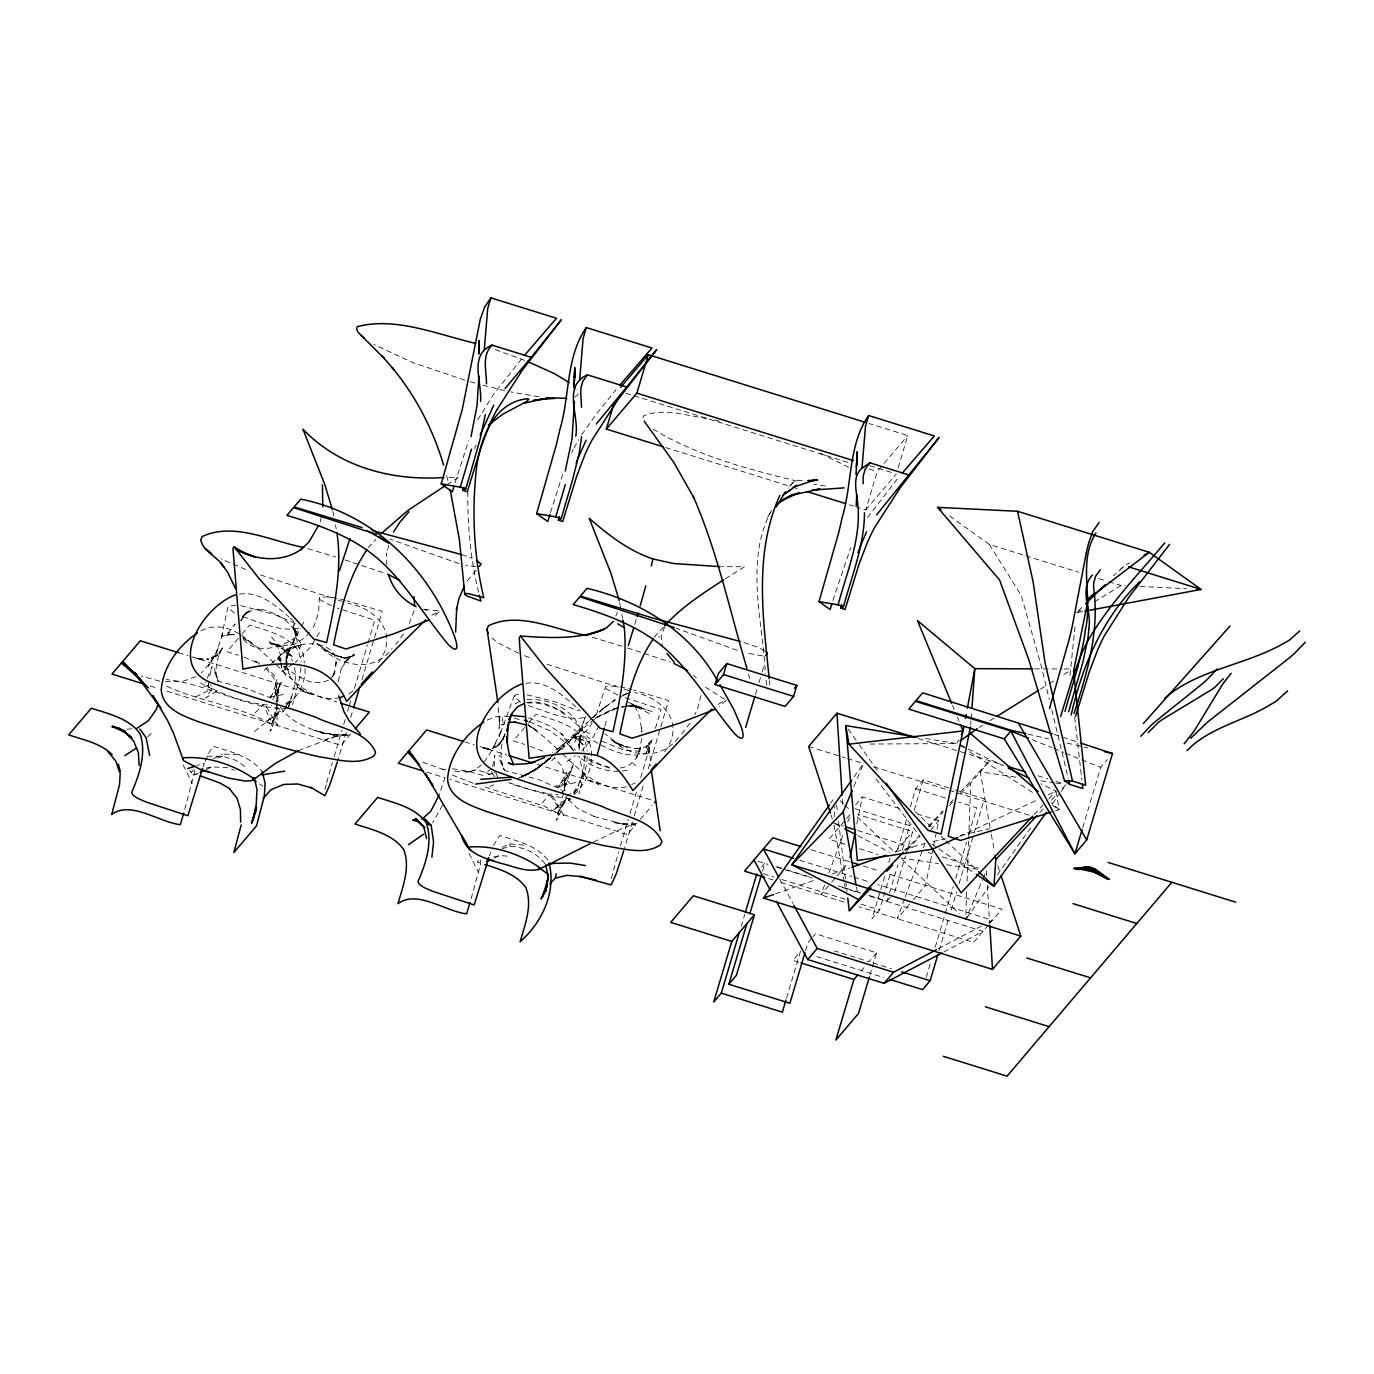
<?xml version="1.0" encoding="UTF-8"?>
<svg xmlns="http://www.w3.org/2000/svg" width="1374" height="1374" viewBox="0 0 1374 1374"><rect width="100%" height="100%" fill="white"/><g stroke="black" fill="none" stroke-linecap="round" stroke-linejoin="round"><path stroke-width="0.75" stroke-dasharray="5 3.75" d="M467.813 491.755C467.435 525.847 470.715 560.163 478.839 593.31M494.211 766.452L494.812 755.339L492.218 768.787M579.141 750.067L579.364 739.04L579.141 747.456L580.017 736.052L579.175 745L580.652 735.038L579.072 745.172L581.047 735.296L578.712 745.962L585.032 716.249L584.757 717.486C565.538 721.333 545.736 711.028 527.564 705.343M966.695 891.846L965.647 919.601L982.221 880.425M967.09 881.181L968.618 840.613M968.704 838.484L970.783 782.974L989.658 760.784L960.409 792.008M345.321 600.335L329.588 596.711L319.369 597.398L318.648 612.323L314.182 625.702L310.696 630.477M286.462 660.86L286.908 652.495L287.08 670.22L286.531 665.84L290.412 677.76L289.45 676.128L298.089 686.88L304.564 691.448L296.492 686.708L312.31 694.729L302.555 691.311M208.573 682.655L208.35 686.76C227.895 696.824 249.742 703.9 271.743 705.343M277.788 701.667L278.596 688.477L275.693 677.227L267.844 668.571M300.906 667.489L300.442 675.029L292.645 704.69M564.096 790.857L564.903 777.65L562 766.4L554.151 757.744M587.196 756.662L586.732 764.219L578.935 793.863M834.104 816.877L834.825 806.59M970.679 724.819L970.989 720.663M971.143 718.585L971.761 710.255M584.929 755.202L583.813 768.633L579.811 783.008L584.5 770.797L578.265 784.812L570.983 797.04M285.826 667.644L288.214 649.026L285.414 664.346M1069.985 675.338L1075.413 623.143M700.929 695.57L697.563 709.001L694.797 714.686M208.728 683.153L208.35 686.76L206.134 684.922L205.482 682.139M194.919 770.591L183.721 813.271M641.503 738.491L640.25 748.177L636.299 758.122L640.971 745.859C639.305 757.692 630.031 768.564 617.39 768.066M338.244 681.556L341.697 666.905L341.181 668.296L350.13 656.738L343.466 663.711L354.406 654.093L345.681 659.056L354.732 655.278L343.878 658.043L347.605 657.648L334.432 655.295L344.513 658.077L337.317 656.068L322.77 648.356L332.525 654.333L317.033 643.53C336.304 665.119 372.388 675.287 392.174 648.442M579.622 740.174L580.206 736.086L589.137 727.997L593.963 719.323M235.95 605.11L228.067 606.381L220.905 639.614L223.292 631.662L216.353 652.856L218.5 647.618L208.23 666.321L216.92 651.911L211.579 661.306L201.274 672.985M276.157 702.835L279.901 683.977L277.462 692.565L280.365 683.033L277.17 691.174L281.55 682.157L273.014 699.435L275.212 701.272M276.947 703.385L275.023 715.064L277.393 703.591M334.93 671.628L332.748 676.54L334.93 671.628L333.367 676.695L336.098 662.405L335.909 666.287C338.76 643.187 309.116 640.026 293.349 647.206L301.438 644.938L282.992 652.186L293.212 646.433L280.485 655.123L281.103 661.014M238.097 754.618L222.811 754.068L222.365 756.25L215.151 759.049M856.844 824.057L862.357 796.937L902.546 809.458M933.186 847.827L925.561 885.371L913.418 899.644M933.616 845.749L936.587 831.15M937.016 829.054L938.7 820.725L918.622 814.456M209.672 676.077L212.163 666.613L206.289 680.491M320.211 521.828L321.756 514.718M388.705 545.203L386.592 554.753L386.558 553.619L386.764 564.817M277.325 703.746L269.991 731.329L271.88 729.113L276.397 713.501L271.365 724.029L272.705 726.726M563.615 792.918L556.298 820.501L558.188 818.286L564.474 801.059L557.672 813.219L558.995 815.916M285.397 664.535L290.034 647.274L286.977 657.596L298.742 627.076M491.789 771.312L492.442 774.094L494.64 775.932L494.468 772.136M518.479 694.265L515.851 694.712L514.082 696.79L520.746 702.269M324.985 789.483L326.256 784.314M471.145 898.665L480.694 864.057L480.522 858.733L477.156 862.082L482.875 863.868M611.275 878.673L618.644 851.828M604.869 726.142L607.016 718.362M326.668 782.579L332.336 762.656M241.446 620.67L243.576 615.689L240.553 620.773M334.105 756.627L342.006 730.109M343.706 724.424L345.389 718.739M347.656 711.165L348.79 707.387M349.357 705.48L351.04 699.813M354.423 688.443L367.408 644.887M367.974 642.98L374.758 620.258L337.248 608.047M346.162 732.582L337.3 762.089M350.679 717.434L352.379 711.749M361.98 679.563L382.298 611.378L347.141 600.833M445.107 777.306L438.907 795.494M615.896 685.901L605.659 686.571L595.887 715.871M620.395 845.8L628.313 819.282M629.996 813.614L636.78 790.874M640.731 777.615L653.148 735.949M655.415 728.375L661.049 709.448L623.556 697.236M632.469 821.772L623.607 851.262M634.17 816.087L643.753 783.884M648.27 768.736L668.606 700.568L633.431 690.006M755.425 694.54L756.971 689.353M759.032 682.431L761.093 675.51M762.123 672.041L764.184 665.119M741.153 926.471L744.76 914.345M855.555 506.697L865.775 509.874L877.213 471.488L882.761 464.962M762.553 871.116L764.957 863.044L761.179 867.475M898.132 467.881L907.767 435.558L868.952 423.467M786.563 998.022L800.424 951.547L792.867 960.426L798.981 962.332M805.559 950.756L807.964 942.667L811.742 938.236M884.667 876.423L872.009 918.845L879.566 909.966L891.005 871.597M888.875 862.288L890.077 858.252M897.634 849.372L906.668 819.059M910.275 806.95L915.702 788.762L923.242 779.882L951.753 788.762M868.78 895.384L887.106 901.086L888.909 895.024M889.528 893.014L897.943 864.727M902.168 850.592L910 824.331M914.208 810.179L923.242 779.882M869.965 975.042L871.769 968.979M872.37 966.952L876.595 952.817L815.521 933.788L812.996 936.742M894.663 892.207L905.5 855.847M906.101 853.821L912.731 831.596L857.754 814.49M926.179 977.481L930.404 963.346M935.213 947.184L953.281 886.574M955.686 878.501L966.54 842.125M968.945 834.052L976.777 807.792L958.451 802.072M939.146 950.413L948.18 920.116M951.203 910.017L956.613 891.829M959.035 883.757L973.479 835.272M974.08 833.245L984.316 798.912L953.779 789.397M1082.712 827.68L1100.694 767.362L1107.255 759.667M634.771 624.363L636.54 618.472M455.069 482.772L468.603 440.711M550.493 512.502L563.34 472.398M832.85 600.455L850.764 547.556M527.771 703.041C552.331 701.204 574.074 718.396 587.78 737.357C604.749 747.696 626.321 760.183 646.536 752.866L649.421 743.368L648.992 754.429L649.284 745.704L650.795 765.885M288.643 706.7C292.696 692.822 298.828 677.296 293.04 663.092M288.66 706.665L291.82 696.532L284.658 707.971M646.536 752.866L649.954 741.926L645.986 748.195L650.967 740.878L646.312 746.202L647.102 745.653C644.732 749.294 619.537 748.83 641.606 748.349L633.689 748.572M414.175 610.623L408.507 625.514M802.193 480.419L795.254 480.23L788.023 488.234M203.129 766.658L204.314 763.223L196.929 765.593M489.436 855.847L490.604 852.412M824.537 885.028L820.896 894.903L830.343 883.791M828.9 873.177L843.464 833.692M847.827 821.858L850.008 815.933M904.521 898.939L897.256 918.674L912.078 901.224M905.26 896.964L922.727 849.579M923.448 847.603L924.908 843.67M234.611 625.325L235.126 623.933L226.178 635.492L229.75 632.315L221.592 636.935L232.429 634.17L228.719 634.582L235.212 635.097L231.794 634.153L237.187 635.664M514.374 695.553L499.157 736.67L501.51 729.852L493.026 748.315L496.272 742.475C489.196 754.532 481.999 770.78 466.112 772.291L475.421 770.093L472.965 770.711M664.741 626.681L661.1 636.145L662.337 645.557M566.14 783.06L562.172 793.245L574.04 763.291L565.023 780.346L571.069 771.123L559.304 788.624L561.519 790.462M474.562 448.663L475.988 445.073M574.727 742.338L585.736 716.301M205.035 761.454L209.569 751.509L213.502 746.271C230.815 751.99 250.892 756.129 262.211 771.793M293.194 626.269L294.397 623.367L295.822 637.089L299.412 648.288L301.782 644.011L295.822 637.089L293.194 626.269L297.213 635.458C290.91 620.962 275.229 612.031 260.167 609.129L261.575 609.335L255.444 609.386L244.503 613.336L251.064 610.039L242.099 616.771L246.959 611.911L241.463 619.279M853.889 786.495L863.027 764.94M983.063 878.467L986.377 870.618L986.772 876.921M615.844 615.93L617.39 612.357M771.501 510.218C744.605 560.609 762.656 620.241 765.455 674.05M270.901 697.906L276.569 682.947L275.916 693.647L275.435 689.404L277.685 701.118M378.348 662.611C399.439 634.908 377.524 608.888 348.343 603.375M664.638 751.784C685.729 724.098 663.831 698.078 634.633 692.548M571.55 452.836L573.181 449.521M288.54 651.74L300.528 628.176M442.497 805.181L432.707 822.768M598.978 725.609L593.602 736.361L581.906 751.028M870.086 744.038L956.768 743.574L958.571 739.968M493.472 845.336L499.793 835.444C517.105 841.163 537.2 845.302 548.501 860.966M301.473 626.407L304.307 621.048M477.74 419.791L493.232 394.767L523.133 356.982M574.057 447.89L578.66 439.697M574.057 794.516C588.656 781.669 595.131 760.904 589.463 742.149L583.28 735.863L570.966 737.117L589.463 742.149L573.611 736.464L583.229 744.553L573.645 735.21L581.923 743.729L583.933 751.372M574.006 793.777L579.021 785.001M566.002 799.256L553.121 810.042L571 799.05L566.002 799.256L557.672 813.219L544.293 806.229L483.442 786.529M319.369 632.572L310.696 646.896L295.341 662.508M286.685 706.253L283.679 711.148L278.767 711.887L271.365 724.029C238.698 705.91 200.072 701.582 166.117 685.987M287.681 704.622L291.683 698.112M289.072 704.003C299.584 694.162 307.141 679.598 304.581 664.947M767.757 516.95L770.986 511.935M403.647 633.946L395.867 644.32M689.937 723.119L680.989 734.935M581.752 434.699L596.264 414.175L616.067 389.649M867.458 517.586L898.407 477.602M830.652 803.189L833.091 799.737M854.078 776.774L862.632 764.7M966.867 917.884L988.851 886.848M997.404 874.774L1031.582 826.478M1052.57 803.532L1059.904 793.176M1061.123 791.458L1066.001 784.554L1061.621 789.243M309.528 632.057L306.041 636.832L294.448 644.354L282.7 645.608L269.751 643.066L284.59 647.789L270.352 642.585L282.786 649.078L293.641 657.493L282.58 648.459L290.996 657.442L292.353 661.203M424.291 609.455L440.075 611.018L433.154 617.235M726.382 700.19L719.444 706.425M467.263 580.807L476.452 569.952M542.507 802.828L549.445 794L558.05 794.533M238.32 638.378L226.985 651.688L238.441 655.261M242.082 633.929L249.639 625.05C266.951 630.786 287.029 634.908 298.347 650.572L301.25 661.821M280.433 707.198C290.412 722.209 308.411 728.667 324.985 733.424L313.684 730.247L335.531 735.21L321.791 733.029L349.288 735.708L330.722 734.85L350.473 734.317L341.044 745.412L163.54 690.126M524.61 727.55L513.292 740.878L524.731 744.45M528.389 723.119L535.929 714.24C553.241 719.959 573.336 724.098 584.637 739.762L587.54 751.011M884.152 463.33L907.767 435.558M865.775 509.874L896.312 473.944M593.98 816.448L623.796 824.314L612.564 822.305L635.595 824.881L627.334 834.602L449.83 779.316M640.318 819.333L652.118 805.456M855.624 804.872L862.357 796.937M844.1 821.463L829.003 839.222L847.329 844.924M846.624 818.492L851.657 812.584M831.682 882.211L835.736 877.454M837.075 875.856L847.861 863.181M895.109 852.327L912.731 831.596M930.61 830.24L938.7 820.725M887.106 901.086L892.138 895.178M861.498 970.576L864.006 967.622M876.595 952.817L869.038 961.697L834.43 950.911M988.421 925.011L973.599 942.461L859.076 906.788M989.778 923.431L1001.904 909.159L887.381 873.486M789.655 486.241L795.254 480.23M330.155 679.22L333.023 675.939M551.661 760.887L554.495 757.744M561.623 749.878L584.654 724.527M368.163 547.797L375.926 539.364M663.522 627.128L654.471 636.969L659.778 636.918M1034.141 814.576L1042.9 805.181M1048.74 798.912L1056.039 791.081L1040.771 783.781M928.24 826.375L942.856 810.763M950.173 802.948L953.092 799.823M1039.689 812.669L1044.068 807.981M1051.385 800.183L1055.764 795.494M147.636 736.962L153.046 731.26M907.132 849.888L920.151 836.199M928.841 827.079L943.303 811.879M949.091 805.782L953.419 801.231M960.666 793.622L970.783 782.974M904.796 850.815L919.464 835.736L875.496 778.216M255.22 712.814L263.155 704.81L270.833 720.354M573.542 751.149L568.75 742.012L581.391 729.56L570.468 739.985C585.668 726.039 601.795 709.688 623.246 706.94M1082.729 611.55L1076.495 612.701L1084 605.35M1120.068 570.021L1124.567 565.59L1113.541 575.706M589.669 733.819L580.172 728.581L558.875 748.504L567.531 741.015L552.588 752.763M556.556 752.866L564.783 745.017L538.488 767.997L521.364 777.272L534.125 771.072L554.959 754.309M588.501 721.367L585.908 723.789L591.662 718.465M678.481 737.615C662.079 759.444 630.924 758.396 612.306 740.157L620.55 745.429L610.812 739.865L627.265 747.456L618.437 744.158L634.341 748.572M264.134 670.426L270.077 664.861M271.571 663.47L296.904 639.769M495.722 747.284L501.167 742.595L495.722 747.284L502.626 739.676L499.329 744.845L505.22 733.974L502.626 740.517L505.357 732.823C500.411 744.76 499.14 758.534 504.498 770.556L538.402 779.47L559.304 788.624M277.892 689.679L269.493 697.357L245.019 687.979L218.191 681.384L214.499 671.663M557.191 752.059L562.997 746.803L532.631 771.656L547.264 761.059M592.366 717.726L614.796 699.521M592.864 717.417L606.14 706.202L601.64 709.534L617.081 698.885M550.613 758.053L531.446 772.686L521.364 777.272M254.602 731.397L278.767 711.887M559.527 786.804L558.342 787.731L566.655 772.583L564.164 784.674L564.8 780.569L564.869 790.789M538.299 767.568L551.386 757.332L530.209 772.738L524.439 775.863L538.299 767.568L518.204 778.268M194.232 769.56L190.849 772.909L196.585 774.696M431.883 615.14L440.075 611.018M566.809 761.522L575.156 755.683M718.19 704.33L724.63 700.603M348.824 693.836L355.574 689.147M479.578 770.625L485.864 772.686L491.978 768.564M281.722 671.543L293.624 663.642M574.796 396.966L577.595 395.214L578.317 392.827L577.097 389.855M447.031 484.575L458.263 477.551L446.018 477.517M725.3 578.763L744.571 566.741L722.106 566.672M979.078 727.516L982.685 725.249M989.898 720.749L995.291 717.383M1040.358 689.233L1047.555 684.733M1049.358 683.617L1054.768 680.233M1063.785 674.6L1070.981 670.1M216.714 691.122L205.894 697.786L211.854 688.838L210.634 684.733M566.603 796.181L580.91 787.388M1076.495 612.701L1083.639 608.356M1094.339 601.829L1121.098 585.496L1125.306 585.702M285.62 703.797L294.517 698.404M295.822 637.089C281.825 647.961 254.396 655.535 242.408 638M328.523 680.199L320.863 682.826L309.579 681.71L296.286 675.355L284.847 666.613M211.304 658.575L217.332 654.986L206.787 659.28L208.865 659.091L195.4 658.318L204.039 659.915L197.564 658.61M217.332 654.986L215.821 655.896L219.273 653.011L215.323 657.012L222.159 648.872L219.239 654.076L222.348 647.875C217.006 658.129 213.777 670.168 218.191 681.384L213.554 666.287M298.45 628.296C279.248 632.16 259.428 621.855 241.257 616.153M266.831 720.869L283.679 711.148M594.942 718.43L616.978 707.936M596.659 717.503L614.418 709.259M1126.336 564.645L1129.857 562.756M514.975 703.986L520.059 701.29M620.498 696.91L627.557 693.303L623.83 694.815M938.339 948.695L981.276 926.145M988.73 922.212L992.475 920.254L877.952 884.581M943.835 951.959L983.028 931.349L868.505 895.693M195.658 696.927L211.854 688.838L200.638 683.084M213.554 758.654L222.811 754.068M593.585 842.004L624.741 827.234L634.771 824.125M490.003 786.598L493.713 784.794M497.027 746.151L491.772 748.624L481.501 747.817L490.106 749.637L483.871 747.782M522.755 776.241L534.881 770.144L518.462 778.113M959.67 836.457L1036.769 800.166M1048.328 794.722L1054.116 791.991M195.881 676.712L182.003 681.624L161.806 681.435M198.285 773.115L194.404 774.884L189.595 770.642M206.066 769.577L211.888 766.915L227.053 767.619L234.387 770.247M502.145 847.311L509.823 843.911L525.916 845.302M494.159 858.115L499.913 855.555L508.054 856.157M298.398 750.651L337.54 735.794L334.981 736.533L350.473 734.317M200.896 630.941C213.09 623.779 228.342 626.87 239.677 634.221M487.203 720.113L494.09 717.091L502.609 715.871L511.025 716.867M631.679 784.537L635.132 783.008M627.557 693.303L622.766 695.381L630.7 692.324M504.962 723.703L501.802 724.94L502.609 724.373L498.951 728.667L499.913 716.163L499.638 724.888L498.127 704.707M204.279 686.777L214.224 682.912M775.537 893.821L813.666 880.494M831.734 874.19L849.802 867.887M895.968 851.76L924.685 843.516M502.163 848.754L509.874 846.298C524.233 847.123 536.684 852.43 545.718 864.778M337.54 735.794L323.096 740.294L324.985 739.71M1055.198 810.9L1059.217 809.647L1056.039 791.081M570.416 784.039L565.83 778.938L555.8 786.529L577.887 782.167M488.199 774.489L494.314 773.012M933.049 841.627L945.604 838.775M960.254 835.444L989.555 828.797M493.678 856.964L499.913 855.555M206.237 768.135L211.888 766.915M288.042 708.692C246.118 709.173 207.817 683.565 166.134 679.58M283.267 694.505L269.493 697.357L273.014 699.435M613.766 708.606L619.88 707.335M621.924 706.923L628.038 705.652M526.654 702.561C540.36 700.122 553.98 706.425 565.212 713.759M526.946 699.606C547.694 698.026 572.185 708.245 580.172 728.581M627.162 770.213C609.644 774.112 590.94 767.19 577.681 755.683M239.523 594.118C258.776 590.872 275.229 605.041 288.746 616.823M340.202 697.614C313.564 703.402 293.16 680.113 275.35 664.054M525.813 683.307C547.762 679.924 565.384 697.58 580.481 710.942M626.51 786.804C599.871 792.592 579.45 769.285 561.657 753.227M127.061 729.233L132.952 728.684M622.182 706.854L635.338 705.944L624.311 705.858M640.044 751.166L624.672 750.462L600.146 740.517M636.78 823.507L621.134 824.469L635.595 824.881M468.551 771.844L451.565 771.123M1034.45 668.863L1062.136 668.949M1064.266 668.949L1070.655 668.966M207.182 756.164L222.365 756.25L236.139 760.389L246.719 767.602M628.09 705.961L641.366 707.146L629.515 705.944L635.647 706.133L651.997 711.492M1140.025 586.423L1186.329 588.707M452.424 768.753L467.847 771.192L486.018 776.258M569.935 798.775L552.777 796.25L510.321 783.712M476.211 566.741L466.009 565.418M762.501 655.913L745.343 652.805M539.003 396.828L510.75 391.933M825.31 486.018L813.82 484.283M1015.798 777.134L980.229 771.879L990.98 832.404M1040.891 780.844L1053.446 782.699M1055.541 783.008L1063.905 784.245M900.588 857.943L938.253 863.507M946.617 864.744L978.013 869.381M159.676 681.126L141.058 675.991M925.355 738.491L956.768 743.574M240.776 605.625L274.697 614.539L295.582 623.676M527.084 694.797L553.911 701.41L578.368 710.787M706.837 418.366C686.399 415.79 663.487 407.58 643.65 415.79L642.929 418.194L644.148 421.148M442.205 769.2L445.949 769.972M619.983 686.76L631.611 689.508M487.238 749.019L490.106 749.637M714.394 419.963L720.234 421.286M504.893 390.611L482.927 385.235M797.04 481.106C747.181 468.963 696.12 455.653 652.066 428.499M1027.941 734.145L1048.568 738.851M1067.134 743.111L1087.744 747.834M609.678 768.1L592.194 762.003L583.692 756.834M341.113 657.133L344.513 658.077M470.252 381.714L475.679 383.226M609.266 767.242L600.799 764.803L583.761 756.078M443.888 769.698L421.44 761.711M307.828 548.655L335.634 557.054M592.108 637.244L621.924 646.227M528.509 717.829C543.486 722.501 559.407 728.701 568.75 742.012M464.807 380.117L412.715 362.547L373.865 344.445M529.368 721.676L550.527 731.02L575.672 750.29M459.053 563.632L389.993 539.106M869.759 465.666L892.241 472.673M625.943 393.222L632.074 395.128M634.118 395.764L850.661 463.227M869.038 468.946L877.213 471.488M949.674 516.023L989.366 544.465L1023.819 555.199M1025.846 555.817L1078.538 572.237M1098.805 578.557L1106.912 581.082M1108.938 581.7L1121.098 585.496M665.583 447.529L790.187 486.344M792.231 486.98L800.407 489.522M849.424 504.79L853.512 506.061M344.943 559.957L385.733 573.508M627.523 647.978L670.22 661.993M918.399 738.577L967.262 753.794M969.305 754.429L1003.724 765.163M1037.885 775.795L1047.915 778.921M1055.953 781.428L1063.991 783.936M332.027 598.051L260.459 574.933M618.334 687.223L546.749 664.106M808.651 746.511L845.302 757.933M847.346 758.568L861.584 762.999M873.812 766.812L947.098 789.638M949.125 790.273L1029.658 815.366M915.702 788.762L946.239 798.277M854.937 808.668L913.195 826.804M833.674 823.06L843.722 826.186M857.788 830.566L916.063 848.72M928.103 852.481L932.122 853.735M942.169 856.861L978.34 868.128M859.54 848.737L877.866 854.439M178.483 652.667L188.032 655.638M191.845 656.824L336.905 702.011M464.79 741.84L474.322 744.811M480.058 746.597L506.766 754.927M537.32 764.442L651.826 800.115M811.038 849.699L849.218 861.584M863.284 865.981L879.343 870.979M799.599 860.176L851.828 876.44M853.838 877.076L869.914 882.074M777.169 866.839L785.31 869.381M787.354 870.017L809.75 876.99M838.243 885.869L860.639 892.842M758.019 861.258L768.049 864.401M776.087 866.891L812.257 878.158M842.399 887.552L860.467 893.186M763.515 873.83L773.699 876.99M781.84 879.532L849.029 900.451M861.24 904.264L879.566 909.966M150.178 685.969L157.804 688.34M426.936 772.171L444.111 777.529M768.667 878.621L772.686 879.875M780.724 882.383L845.01 902.409M873.108 962.968L891.434 968.67M816.706 956.63L883.894 977.549M743.952 642.534L758.396 647.446L766.091 651.705M461.647 554.615L472.089 558.256M1054.236 734.42L1078.332 742.303M624.019 689.044L631.095 691.38M337.712 599.854L344.805 602.207M646.02 709.568L630.563 705.085L640.559 707.679L628.313 702.32M737.306 650.331L676.283 628.296M495.327 349.597L525.675 360.692M514.374 718.035L519.372 719.787M423.432 609.214L427.056 610.503M473.309 783.249L452.407 775.159M508.895 782.682L529.849 789.535L549.445 794L559.836 809.887M530.312 746.305L542.593 751.046M244.005 657.133L259.583 663.779M588.845 780.484L598.858 784.382L590.614 780.93L591.765 781.583L586.011 777.083L582.198 771.604L582.954 772.909L579.347 756.49M1032.355 739.727L1051.883 747.628M1053.824 748.418L1063.596 752.368M1065.537 753.158L1100.694 767.362M524.473 655.638L532.099 658.73M245.809 569.54L220.956 558.84M594.461 816.637L578.093 808.736L567.307 798.706M617.768 695.038L606.157 688.838L605.659 686.571M331.478 605.865L319.85 599.648L319.369 597.398M485.864 772.686L494.64 776.499M820.622 453.386L848.995 467.469M242.614 637.811L257.728 647.669L274.01 662.766M518.754 653.337L498.058 642.86L491.703 637.914M968.223 749.053L1002.591 765.507M649.232 713.467L631.576 704.038M835.547 824.039L842.983 827.904M857.84 835.667L889.442 852.138M724.63 699.194L702.938 685.626M529.78 726.348L537.354 730.676L528.355 725.163L544.018 736.859L560.3 751.939M234.439 613.079L227.775 607.6M258.879 663.247L255.289 661.117L259.875 664.26M639.631 708.349L632.83 703.763L636.385 707.37L634.599 705.034L639.82 717.039L641.916 732.205M251.545 642.843L243.782 637.88L246.255 639.477M969.357 751.698L1034.055 793.416M1052.037 805.009L1059.217 809.647L1051.11 802.691M931.881 844.168L937.205 847.775M938.974 848.977L974.441 873.057M259.583 783.919L262.674 786.1M621.271 746.288L604.886 733.733M527.633 724.304L535.843 730.092M241.343 635.132L257.728 647.669M318.596 644.561L326.754 651.31M632.985 763.463L635.63 765.696M284.779 666.579L289.416 670.546L284.899 666.27M290.103 618.06L294.173 621.752M914.964 811.433L932.001 827.577M941.293 836.388L944.385 839.325M945.947 840.785L976.914 870.154M840.184 800.698L843.275 803.635M844.838 805.095L849.476 809.492M857.221 816.843L894.388 852.069M902.134 859.42L959.447 913.727M693.509 675.201L696.326 677.897M565.779 796.645L568.63 799.548M280.451 661.736L277.514 658.627L279.884 661.169M265.972 668.434L273.563 677.537L277.136 688.735L277.273 701.444M269.218 641.366L274.525 648.219M276.964 706.992L279.454 710.203M271.554 636.763L276.895 643.942L280.485 655.123M280.313 660.654L278.235 657.785L280.193 661.049M572.219 749.74L561.142 733.235M848.205 729.062L858.011 742.99M859.231 744.725L878.81 772.583M297.368 645.076L303.087 653.406L304.341 663.024M283.13 665.961L288.059 673.26M989.366 544.465L1021.26 595.509L1041.389 666.424L1049.324 699.538M266.487 707.06L277.239 725.18L276.741 709.207M552.777 796.25L564.37 816.585M280.502 662.818L281.928 668.863L286.445 677.004M779.659 878.965L792.85 903.371M469.169 853.615L478.581 872.696M183.171 765.009L192.274 783.524M499.707 759.994L504.498 770.556L499.312 755.425M495.825 772.772L498.161 778.01M280.708 660.447L279.094 656.772L280.038 660.808M952.491 705.343L954.123 709.276M957.386 717.159L959 721.11M997.782 865.568L999.757 871.614M831.047 815.005L832.369 819.041M748.469 673.947L750.032 679.563M446.653 475.679L448.474 482.755M1051.814 709.894L1068.199 778.199M619.588 602.585L621.031 610.279M621.752 614.126L622.491 617.974M332.92 511.489L334.741 521.089M335.462 524.937L336.183 528.784M991.358 834.482L994.329 851.176M856.483 887.089L857.96 895.436M834.052 825.156L844.083 881.49M844.443 883.585L845.56 889.837M836.56 804.769L837.573 813.236M838.587 821.721L845.457 878.931M845.714 881.043L846.985 891.64M502.369 717.726L502.936 722.398M1074.743 717.245L1081.888 780.123M766.142 680.096L766.829 686.158M769.457 680.783L769.887 684.853M281.309 662.972L281.928 668.863M641.933 731.93L641.641 727.773L641.692 731.277M987.288 885.337L989.641 923.156M842.331 799.359L842.863 807.757M285.981 656.738L286.221 660.877M509.823 843.911L509.874 846.298M298.072 634.444L292.92 627.386L298.072 634.444"/><path stroke-width="1.5" d="M480.539 401.448C482.394 382.745 468.242 354.99 492.081 345.132L531.274 357.326L561.313 319.798L522.378 370.104L496.701 410.105M574.572 389.117L574.572 385.699M479.148 350.714L479.251 340.357L478.753 354.028L479.251 344.565L479.062 348.034M574.59 380.787L574.744 367.579L574.435 378.09L574.676 371.117M856.964 464.051L857.204 451.754L856.414 467.332M864.486 512.777C864.366 545.152 851.846 575.706 843.55 606.535L840.682 608.081L845.062 609.438L859.042 564.182L867.337 542.472A125.137 78.747 -65.5 0 1 874.465 527.771L900.159 487.77L939.095 437.464L876.526 514.975M574.452 401.431L572.031 438.821L565.246 471.11M574.59 374.518L574.658 371.684M478.925 375.944L477.018 405.725L470.99 436.743M856.689 494.812L856.277 505.735M1088.706 629.052C1092.45 611.499 1078.298 589.738 1092.485 575.071M575.775 436.125C579.708 416.013 561.932 386.042 587.505 374.862L626.716 387.056L656.755 349.511L617.819 399.817L592.125 439.835A125.137 78.747 -65.5 0 0 584.963 454.519L576.702 476.228L562.705 521.485L558.325 520.128L559.407 516.504M573.92 385.338L574.521 375.308M856.002 474.648L856.826 460.015L856.672 462.488M120.191 773.51L119.504 784.829L111.706 814.49C130.805 800.149 159.607 822.597 180.338 824.623L183.721 813.271M322.804 506.869L322.409 484.799M573.8 387.125L574.28 380.066M995.068 855.349L995.806 859.523L993.952 886.299L976.227 874.259M1051.162 812.154L960.46 840.441L948.112 836.182L970.525 726.898M971.916 708.177L974.819 668.674L917.454 620.584L951.667 703.368M484.215 350.49L487.718 308.463L490.896 297.849L556.504 318.287L524.37 355.522M579.639 380.22L583.143 338.193L586.32 327.562L651.946 348.017L619.811 385.235M868.66 415.515C847.964 444.884 852.378 484.558 842.056 517.912A137.074 35.947 -76 0 1 838.398 533.713L819.007 601.589L838.106 604.835C847.157 570.811 862.374 536.41 857.359 500.445C856.225 489.676 852.361 476.366 861.996 468.173L865.5 426.129L868.66 415.515L934.303 435.97L902.168 473.188M581.631 436.554L579.21 453.283L572.597 479.749L561.193 518.582L558.325 520.128M414.622 606.398L414.003 596.745M431.9 857.153L433.549 841.884L431.178 825.293L424.995 819.024L421.921 819.248L430.852 811.158L438.907 795.494M485.314 414.673L480.144 438.941L470.87 471.643L465.769 488.852L462.901 490.398L467.28 491.755L481.261 446.516L489.556 424.806A125.137 78.747 -65.5 0 1 496.667 410.087M548.26 876.337L545.564 891.76L548.226 877.574L545.718 864.778M916.973 737.134L845.766 725.592L848.943 744.141L928.223 830.411L941.121 834.018L963.861 726.812M965.424 718.499L966.214 714.343M967.382 708.125L974.819 668.674L1032.321 668.846M850.059 857.428L855.143 832.386M1094.631 593.018L1088.328 598.789L1073.558 671.13L1085.649 785.189L1072.51 781.085L1064.524 780.707L1028.868 659.864L999.551 579.948L937.6 507.349L1017.567 511.283L1149.299 552.314L1201.048 589.429L1084.807 611.155M549.806 883.826L555.336 878.123L556.23 873.881M1086.387 552.331L1072.338 625.823A136.627 35.827 -76 0 1 1069.195 639.288L1049.496 708.503M241.189 824.95L233.855 852.533L256.509 825.894L264.306 796.233L265.113 783.043L262.211 771.793M182.605 759.118L182.897 757.881C206.65 755.734 234.301 764.751 253.572 778.594L251.803 780.672L245.414 781.085L228.05 777.993L200.02 769.251L183.549 760.664L173.347 732.754L167.319 720.045L152.72 695.519L160.895 708.314L134.515 672.556L145.592 686.055L122.612 661.581L140.32 640.765L178.483 652.667M468.912 848.29L469.204 847.071C492.957 844.907 520.591 853.941 539.862 867.767L539.587 868.986C526.637 872.971 512.742 865.878 500.033 863.147C484.764 858.097 465.923 853.804 461.681 835.375L469.856 849.853L425.27 773.442L433.308 786.323L408.92 750.771L419.328 764.751L407.735 752.162L413.608 756.868M651.259 565.985L652.942 558.96C628.674 550.854 608.304 534.933 589.24 518.359L610.983 573.422L619.227 600.661M548.226 877.574L542.747 896.501L547.47 885.114M711.972 709.07L678.945 741.617L632.933 790.617C624.105 776.276 613.714 761.385 597.14 755.511L604.337 728.083M645.814 585.839L640.147 606.003M471.505 449.109L460.324 487.152L441.226 483.923L462.299 409.297L480.299 319.215L484.558 307.192L490.896 297.849M637.124 616.514L638.137 613.01M1088.603 543.142L1092.897 531.343L1099.148 522.412M565.281 484.661L555.766 516.882L536.65 513.653L556.041 445.76A137.056 35.947 -76 0 0 559.768 429.959C569.97 396.588 565.641 356.931 586.32 327.562M353.513 707.971L359.713 687.137M663.539 446.893L606.329 429.066L614.161 402.805M470.028 902.443L466.628 913.813C445.915 911.769 417.095 889.339 398.013 903.663C402.874 886.299 410.568 867.441 403.716 849.561C392.397 833.898 372.302 829.759 354.99 824.039L377.644 797.401C394.956 803.12 415.034 807.259 426.352 822.923C432.982 842.331 425.751 863.851 417.954 881.627L419.276 884.324L423.827 887.484L432.655 891.297L474.185 904.934L488.835 857.565M606.329 429.066L636.883 393.136L648.339 354.732L864.864 422.196M715.03 684.596L718.31 673.621L726.829 663.59L796.886 685.42L793.605 696.395L785.086 706.408L715.03 684.596L723.548 674.565L726.829 663.59M745.618 727.413L754.91 696.274M731.792 941.413L670.718 922.383L693.355 895.745L754.446 914.758L731.792 941.413L713.724 1002.007L721.281 993.127L739.332 932.534M745.361 912.319L756.799 873.95M804.958 952.766L789.895 1003.278L728.821 984.248L746.889 923.637M749.895 913.538L761.351 875.169M754.446 914.758L736.378 975.368L728.821 984.248M785.962 1000.032L782.356 1012.157L721.281 993.127M857.719 975.025L853.941 979.456L835.873 1040.066L858.527 1013.428L869.364 977.051M889.991 979.456L922.572 989.606L930.112 980.727L937.944 954.466M1064.97 711.32L1078.058 666.081L1083.451 642.568A106.296 54.359 -79.2 0 0 1085.408 629.532C1093 598.308 1077.645 560.918 1095.988 533.043M1068.594 711.732L1082.884 662.268L1087.813 638.79A47.025 18.137 -77.5 0 0 1088.809 628.983M1074.039 713.432C1087.16 672.831 1099.801 630.7 1093.601 587.574A71.637 10.803 74.7 0 1 1093.79 582.748L1095.645 576.084L1100.351 569.712M1082.111 829.69L1074.932 853.804L1004.239 738.834L908.815 709.104L915.428 701.324L1010.869 731.054L1028.439 738.147M1004.239 738.834L1010.869 731.054L1074.932 853.804L1086.714 839.926L1112.493 753.502L1080.342 742.973M453.987 486.396L452.355 491.84L441.226 483.923M549.961 514.323L547.797 521.57L536.65 513.653M831.768 604.079L830.136 609.524L819.007 601.589M840.682 608.081L841.764 604.457M1060.625 716.421L1072.905 676.575L1082.145 652.41A91.835 48.88 -67.3 0 1 1088.552 639.666C1109.265 603.942 1138.393 574.315 1164.791 542.867M1071.17 714.978C1082.369 665.394 1102.635 617.75 1139.544 581.906M1075.55 716.335L1089.496 671.216L1098.376 648.133A124.776 78.507 -65.5 0 1 1104.473 635.595L1128.93 597.089L1169.6 544.362M462.901 490.398L463.88 487.135M479.371 595.234L480.986 601.022L467.126 596.041A12.143 2.027 16.6 0 1 464.876 594.427L465.58 593.602A12.143 2.027 16.6 0 1 469.032 593.774L483.803 597.707C473.978 556.848 471.866 514.134 476.022 472.364C478.994 441.947 492.613 401.843 527.891 398.7L528.732 399.233L526.912 401.363L502.832 414.209L488.268 425.184M628.296 645.608L633.603 628.296M769.234 678.739C763.051 617.888 753.759 553.121 779.831 495.413M158.13 703.608L156.31 709.465L148.358 720.766L136.868 728.306M337.3 762.089L329.743 785.104L324.899 795.735L310.816 787.405L311.709 787.903L297.78 784.004L283.783 784.417L270.987 789.724L263.121 798.586M623.607 851.262L616.05 874.293L611.19 884.925L579.931 876.354L595.921 880.167L595.079 879.944M339.43 570.725L349.975 538.625M202.545 768.375L187.877 815.744L146.365 802.107L137.537 798.311L132.986 795.134L131.646 792.437C139.444 774.661 146.675 753.141 140.062 733.733C128.744 718.07 108.666 713.948 91.354 708.211L68.7 734.85C83.608 739.968 100.611 743.265 112.17 754.601M256.406 809.87L251.511 823.387L256.474 806.864L252.679 820.913L256.199 804.717L257.024 789.449L254.07 777.426M576.153 463.175L577.303 460.032M857.926 552.709L859.076 549.548M480.127 435.111L493.747 405.107M577.87 458.555L586.097 440.281M859.643 547.968L866.582 531.807M497.886 702.612L487.031 629.223L488.491 625.72C519.183 611.052 554.941 629.601 586.063 635.509M858.716 899.609L791.802 864.727L843.121 811.965L852.241 790.411M318.596 525.418L308.858 542.112L300.597 549.943M547.453 884.976L541.03 899.025L546.182 888.446M961.285 734.558L963.088 730.951L960.632 725.043M776.293 506.92L785.396 491.823M464.36 585.994L458.864 598.909L456.494 609.369L456.7 607.858L455.636 632.074M367.081 549.634C347.605 577.784 340.305 611.774 333.59 644.767L345.939 649.026L393.72 633.809L428.774 620.138M653.371 638.807C633.912 666.974 626.596 700.963 619.897 733.939L632.229 738.199L680.027 722.999L715.064 709.31M393.531 531.978L399.868 522.154L408.971 511.763M1001.079 875.633L1020.83 936.072L992.526 969.374L763.48 898.029L829.432 804.906M851.64 780.226L791.802 864.727L1020.83 936.072M1046.473 812.154L993.952 886.299L978.46 871.614M596.282 423.999L626.716 387.056M492.081 345.132C481.432 355.231 486.585 371.014 486.482 383.844M505.065 388.533L531.274 357.326M372.32 671.886L361.225 684.235M651.482 769.68L656.24 763.944M587.505 374.862L582.782 381.251L580.979 387.726A71.791 10.82 74.7 0 0 580.79 393.479L581.546 407.185M909.056 475.009L869.862 462.798L865.139 469.204L863.319 475.679A71.791 10.837 74.7 0 0 863.13 481.398L863.198 483.751M620.55 387.416L648.339 354.732M355.196 728.77L369.348 712.11L340.718 703.196M654.471 802.691L655.656 801.3M794.447 688.271L796.886 685.42M914.328 737.306L836.972 713.209L808.651 746.511L830.394 812.996M776.31 901.327L807.757 959.55L817.187 948.455L893.547 972.225L936.467 949.674M847.741 897.995L849.269 910.704L868.145 888.514L903.336 852.327M807.757 959.55L884.1 983.337L893.547 972.225M1143.357 723.566L1229.988 626.029M1231.19 673.312L1223.873 682.517A238.131 11.919 -65.4 0 0 1221.503 686.055L1195.724 728.495A256.766 12.847 -65.4 0 1 1193.096 732.445L1184.148 743.798M1171.833 882.297L1007.056 1076.151L943.251 1056.28M1164.585 698.318C1197.681 669.481 1245.737 665.102 1283.522 643.479A208.608 23.152 -12.4 0 0 1289.705 639.923L1299.632 630.958M1140.781 736.275L1151.257 725.163A158.714 7.918 -33.9 0 1 1155.5 721.47L1200.945 684.956A182.33 9.103 -33.9 0 0 1207.042 679.649L1217.192 668.949M1148.217 732.617L1158.694 722.157A203.661 18.034 -20.9 0 1 1162.936 719.152L1211.129 689.937A188.358 16.677 -20.9 0 0 1214.874 687.223L1223.324 678.687M1190.691 738.319L1207.179 722.398L1288.4 658.644A176.044 8.502 -34.5 0 0 1294.394 653.492L1305.3 642.225M1187.016 750.668C1209.223 727.31 1243.625 721.333 1270.435 704.587A140.612 13.448 -18.3 0 0 1276.171 701.187L1287.627 690.899M604.715 629.017C578.317 639.941 548.432 637.811 520.54 636.076L519.252 637.57L519.853 647.326L529.127 758.293C551.558 755.082 574.641 750.307 597.14 755.511M255.049 557.02L245.431 553.585L234.25 546.904L232.962 548.398L242.837 669.104C283.319 660.842 326.909 656.909 346.643 701.444L392.638 652.427L425.682 619.88M381.096 533.73L408.164 510.235L445.416 485.572M664.81 625.72C681.452 607.016 702.938 593.431 723.703 579.759M1032.681 816.139L961.165 892.86L932.671 849.149L886.161 783.008M995.806 859.523L1036.752 815.795M849.269 910.704L870.979 887.896M886.883 871.168L892.671 865.088M1085.512 603.873L1105.04 584.74M613.543 621.288L606.776 627.609L597.707 631.92L587.007 634.943L604.577 629.052M253.28 779.814L275.075 763.566L298.398 750.651M960.1 740.964L977.275 728.632M1088.328 598.789L1149.299 552.314L1143.992 555.165M783.128 495.035L796.834 485.314L794.155 486.928L814.095 480.23L809.217 481.123L817.702 480.127L807.723 480.522M785.293 493.438L789.947 490.089M408.507 844.684L423.621 834.173M197.495 632.864C178.534 645.746 162.939 666.665 161.239 690.057C162.819 709.396 184.288 716.352 199.677 722.157C239.231 734.815 278.819 747.799 319.403 756.816C336.974 759.221 358.064 766.366 374.123 755.683L375.583 752.196C365.776 730.092 335.617 727.086 315.848 717.297C283.267 705.429 249.501 697.013 217.075 684.733C163.283 670.014 201.978 606.449 236.105 594.616M483.785 722.054C464.824 734.918 449.246 755.855 447.546 779.247C449.109 798.586 470.578 805.542 485.967 811.347C525.538 823.988 565.109 836.972 605.711 846.006C623.281 848.411 644.372 855.538 660.43 844.873L661.89 841.369C652.066 819.282 621.907 816.276 602.156 806.469C569.557 794.601 535.808 786.203 503.365 773.906C449.573 759.187 488.285 695.639 522.412 683.788M861.996 468.173L869.862 462.798M776.842 504.172L792.626 494.485L780.896 500.737L799.033 492.854L791.768 495.104L819.969 489.058L812.171 490.089L844.203 487.873M124.725 755.648L136.507 748.04M997.095 716.249L1038.555 690.366M302.28 548.484C283.164 563.1 256.509 560.609 236.311 549.6L234.25 546.904M884.1 983.337L941.963 952.938M479.303 566.414L481.175 564.233L476.795 560.506M765.61 655.604L767.465 653.406L766.091 651.705M538.093 869.845L589.961 843.791M524.009 703.574L517.551 706.786L512.605 712.471L508.981 719.787L511.454 713.948L507.023 731.157L507.951 724.716L507.264 742.819L506.834 736.584L507.624 745.532L509.101 753.553L513.309 763.824M957.73 837.35L932.671 849.149L857.359 860.536L845.766 725.592M544.654 757.503L531.927 762.656L535.139 761.986L526.723 763.738L513.258 764.459L508.363 762.913L513.223 764.751M200.226 772.222L204.125 770.453M486.465 861.515L490.312 859.815M340.202 697.614L343.655 696.103M262.108 774.902L284.71 771.123M763.48 898.029L773.528 894.526M851.811 867.183L885.938 855.263M187.706 768.564L195.074 766.194M548.398 864.693L553.327 863.353L570.09 863.078L585.461 865.551M523.631 403.355L539.467 399.697L533.404 400.487L546.32 398.924L539.724 399.387L554.357 398.512M555.336 878.123L567.119 875.341L581.082 876.578M511.162 779.367L475.679 784.073M511.076 777.186L480.814 779.316M848.943 744.141L963.088 730.951M416.374 819.866L412.664 820.278L419.001 821.515M566.878 398.34L546.165 397.721M508.105 722.466L515.216 722.02M510.922 715.339L524.954 716.764M443.974 477.517C392.432 481.037 339.412 467.418 302.933 429.169L324.693 484.232L332.336 509.548M720.079 566.655L673.621 563.529L652.942 558.96M1196.84 589.223L1201.048 589.429L1128.586 566.844M487.358 860.141L493.506 860.502M201.068 771.054L209.26 771.673M514.58 722.02L526.053 724.94M119.469 728.237L111.964 726.64L125.223 731.02M1025.88 733.664L1011.453 730.367L916.011 700.637L922.641 692.839L1052.226 733.75M1104.249 751.612L1112.493 753.502M303.791 547.47C271.382 541.339 234.284 521.588 202.184 536.547L200.724 540.034C203.558 552.022 217.624 556.693 223.825 566.809L220.991 563.185L227.5 572.048L235.572 588.604M372.182 530.484L461.647 554.615M740.225 641.469L652.392 617.939L580.429 596.11L587.059 588.312C640.851 601.056 690.796 631.954 717.863 681.384M362.066 527.599L294.139 506.92L300.769 499.14C373.041 513.309 429.238 568.922 454.571 636.626A44.603 7.66 59.6 0 1 448.079 644.269C424.514 616.17 406.206 583.486 378.314 559.115C352.414 536.461 319.335 525.143 286.943 515.405L293.555 507.607L376.442 534.331M475.576 343.345C437.602 334.655 396.21 316.552 357.36 326.617L356.622 329.004L357.841 331.976L384.342 358.58L382.024 355.952L394.08 369.795L392.054 367.493C415.79 396.004 433.068 429.581 443.63 465.082M524.233 720.131L527.668 721.161M636.883 393.136L853.426 460.582M806.521 491.428L845.336 503.519M460.324 487.152L465.769 488.852M555.766 516.882L561.193 518.582M838.106 604.835L843.55 606.535M723.548 674.565L793.605 696.395M1064.524 780.707L1069.693 784.399L1082.849 788.504L1082.369 784.314M1007.743 766.417L1025.828 772.033M1108.045 862.425L1235.638 902.168M845.731 826.822L855.779 829.948M1073.008 903.628L1136.796 923.517M462.866 741.256L426.61 729.955L398.305 763.257L423.106 770.986M508.689 755.511L531.583 762.656M800.99 846.573L772.858 837.814L744.553 871.116L764.648 877.368M851.227 862.219L859.265 864.727M793.571 858.303L763.429 848.909L778.646 877.076M1026.79 957.987L1090.595 977.859M144.442 684.183L111.998 674.067L122.612 661.581L141.659 681.006M427.108 824.039L431.178 825.293M901.619 971.847L930.112 980.727M985.313 1006.799L1049.118 1026.67M200.398 775.881L220.149 783.077L230.059 788.813M484.782 864.469C499.793 869.261 516.298 874.156 525.864 887.604C532.717 905.5 525.023 924.341 520.162 941.722C541.923 922.658 556.573 891.846 548.999 862.838M801.008 962.968L853.941 979.456M674.359 627.592L579.845 596.78L573.233 604.577C610.073 615.415 647.927 629.275 674.789 657.991C697.511 680.834 713.656 709.001 734.386 733.441A44.603 7.66 59.6 0 0 740.861 725.816L733.768 709.413L719.959 684.716M254.911 556.934L236.311 549.6L258.999 578.523L313.701 638.979L326.6 642.585C334.397 606.638 342.521 569.489 336.905 532.631M121.651 729.56L112.548 726.107L125.343 732.823L131.852 737.804M527.41 361.396L554.649 373.762L569.179 382.522M673.861 663.367L687.67 670.598M387.554 574.195L399.868 580.463M960.598 745.412L964.411 747.233M1008.327 768.238L1029.315 778.302M844.838 828.883L855.985 834.688M367.219 530.656L388.636 542.953L378.812 536.684M617.699 623.813L624.294 627.574C627.437 662.732 620.567 697.631 612.907 731.775L599.991 728.168L545.289 667.695L520.54 636.076M416.185 606.638C403.235 600.507 392.964 589.24 388.808 575.431M252.593 779.505L256.217 781.72M132.9 671.955L136.953 674.497M539.226 867.75L548.501 874.603M937.6 507.349L941.053 509.84M135.236 673.226L121.444 662.972L137.606 676.832M205.396 548.741L211.768 553.67M360.933 335.428L364.144 338.021M130.839 736.773L124.948 732.016L133.742 741.187L138.379 752.677L139.152 765.49M415.309 819.625L424.944 827.715L415.343 818.372L423.639 826.89L426.644 838.363M970.078 733.132L1038.143 791.561M135.081 674.256L148.444 687.979M360.555 734.283L348.807 720.182L344.015 711.715L338.794 695.862M108.031 751.818L115.794 761.007L119.624 772.291M666.957 653.492L674.102 662.079M229.613 789.071L237.015 798.191L240.433 809.423L240.639 822.219M644.148 421.148L673.913 462.574L693.784 497.611L693.217 496.375C717.4 551.489 729.8 610.829 746.924 668.331M139.908 729.079L146.073 737.666L149.646 755.477M1018.065 722.569L1086.714 839.926M793.863 905.26L817.187 948.455M754 860.021L770.23 890.06M118.37 764.133L120.311 771.638M487.031 629.223L488.062 633.328M1068.697 780.26L1069.693 784.399M1072.51 781.085L1044.961 662.216L1033.076 581.597L1017.567 511.283M450.208 489.831L459.414 539.707L464.756 594.135M622.851 619.88L624.294 627.574M843.121 811.965L856.105 884.993M660.173 830.823L651.293 770.058M989.778 925.252L992.526 969.374M836.972 713.209L842.073 795.151M1086.387 552.537A66.124 6.681 -83.2 0 1 1088.603 543.331M1084.979 867.063L1079.363 867.99A144.717 24.131 16.6 0 1 1073.815 868.368L1076.495 868.471A157.117 26.209 16.6 0 0 1082.369 867.904L1088.191 867.337L1093.618 869.021L1109.299 879.429L1095.233 868.986L1089.393 866.839L1084.979 867.063M1083.468 868.059L1079.552 868.505A127.387 21.245 16.6 0 1 1075.035 868.746L1075.636 868.935A152.737 25.471 16.6 0 0 1079.827 868.746L1085.821 868.368L1091.54 869.862L1108.079 879.051L1094.288 870.154L1088.328 868.076L1083.468 868.059M1082.746 868.9L1081.183 868.986A155.176 25.883 16.6 0 1 1076.254 869.124L1078.315 869.364A119.761 19.975 16.6 0 0 1081.475 869.399L1092.639 871.82A17.604 2.937 16.6 0 1 1097.294 873.572L1106.86 878.656L1092.09 870.841A14.788 2.473 16.6 0 0 1088.964 869.794L1082.746 868.9"/></g></svg>
